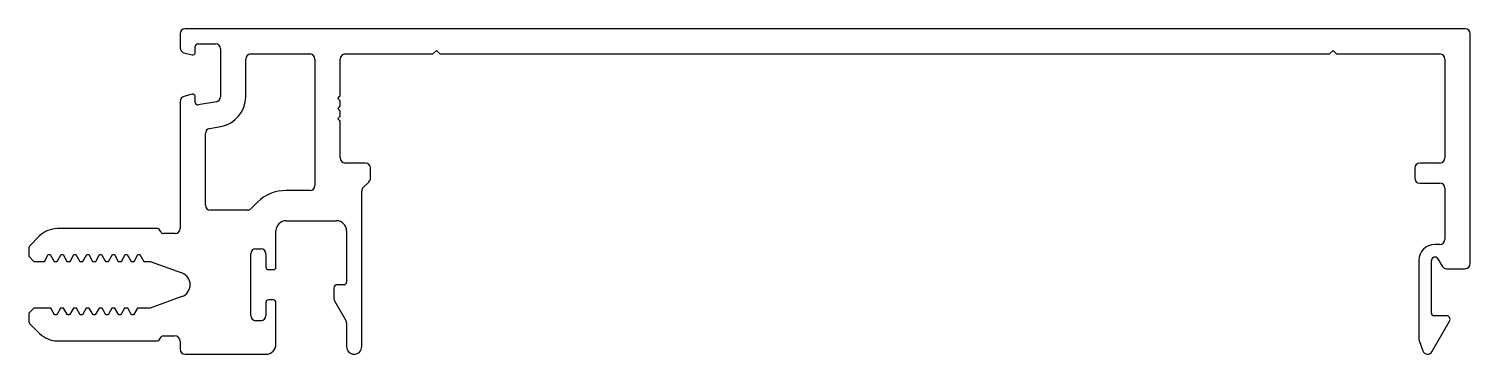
# Model space of a CAD drawing. Extents: x 13 to 156, y 10 to 42.
import ezdxf

# ---------------------------------------------------------------- set-up
doc = ezdxf.new("R2010")
doc.units = 0
doc.layers.get('0').update_dxf_attribs({"linetype": 'CONTINUOUS'})

msp = doc.modelspace()

# ---------------------------------------------------------------- linework, layer by layer
at = {"linetype": 'CONTINUOUS'}
for p, q in [((28.36, 41.85), (28.36, 40.46)), ((155.76, 42.35), (28.86, 42.35)), ((156.26, 19.04), (156.26, 41.85)), ((29.86, 40), (29.86, 40.6)), ((30.11, 40.85), (31.86, 40.85)), ((32.36, 40.35), (32.36, 35.6)), ((53.4, 39.85), (53.76, 40.21)), ((53.76, 40.21), (54.11, 39.85)), ((142.3, 39.85), (142.66, 40.21)), ((142.66, 40.21), (143.01, 39.85)), ((28.73, 39.97), (29.54, 39.76)), ((44.23, 36.54), (44.23, 39.35)), ((44.73, 39.85), (53.4, 39.85)), ((54.11, 39.85), (142.3, 39.85)), ((143.01, 39.85), (153.26, 39.85)), ((153.76, 39.35), (153.76, 29.53)), ((29.54, 35.85), (28.73, 35.63)), ((44.23, 35.79), (44.23, 36.54)), ((28.36, 35.15), (28.36, 22.52)), ((29.86, 35.04), (29.86, 35.61)), ((31.95, 35.11), (30.15, 34.79)), ((43.99, 35.44), (44.16, 35.62)), ((44.16, 35.26), (43.99, 35.43)), ((43.99, 34.44), (44.16, 34.62)), ((44.16, 34.26), (43.99, 34.43)), ((44.23, 34.79), (44.23, 35.09)), ((43.99, 33.44), (44.16, 33.62)), ((44.16, 33.26), (43.99, 33.43)), ((44.23, 33.79), (44.23, 34.09)), ((44.23, 32.33), (44.23, 33.09)), ((44.23, 29.53), (44.23, 32.33)), ((46.73, 29.03), (44.73, 29.03)), ((153.26, 29.03), (151.26, 29.03)), ((46.5, 26.59), (47.09, 27.17)), ((47.23, 27.53), (47.23, 28.53)), ((150.76, 28.53), (150.76, 27.53)), ((46.36, 10.8), (46.36, 26.24)), ((151.26, 27.03), (153.26, 27.03)), ((153.76, 26.53), (153.76, 21.45)), ((38.86, 23.3), (43.86, 23.3)), ((14.43, 21.79), (13.43, 20.79)), ((26.11, 22.52), (16.2, 22.52)), ((26.47, 22.15), (26.33, 22.4)), ((27.86, 22.02), (26.69, 22.02)), ((37.86, 18.7), (37.86, 22.3)), ((44.86, 22.3), (44.86, 17.2)), ((13.36, 20.61), (13.36, 19.77)), ((35.36, 13.88), (35.36, 20.02)), ((35.86, 20.52), (36.36, 20.52)), ((36.86, 20.02), (36.86, 18.7)), ((153.26, 20.95), (152.76, 20.95)), ((13.36, 19.77), (13.86, 19.27)), ((13.86, 19.27), (14.91, 19.27)), ((14.91, 19.27), (15.29, 19.94)), ((15.29, 19.94), (15.49, 19.94)), ((15.49, 19.94), (15.87, 19.27)), ((15.87, 19.27), (16.18, 19.27)), ((16.18, 19.27), (16.56, 19.94)), ((16.56, 19.94), (16.76, 19.94)), ((16.76, 19.94), (17.14, 19.27)), ((17.14, 19.27), (17.45, 19.27)), ((17.45, 19.27), (17.83, 19.94)), ((17.83, 19.94), (18.03, 19.94)), ((18.03, 19.94), (18.41, 19.27)), ((18.41, 19.27), (18.72, 19.27)), ((18.72, 19.27), (19.1, 19.94)), ((19.1, 19.94), (19.3, 19.94)), ((19.3, 19.94), (19.68, 19.27)), ((19.68, 19.27), (19.99, 19.27)), ((19.99, 19.27), (20.37, 19.94)), ((20.37, 19.94), (20.57, 19.94)), ((20.57, 19.94), (20.95, 19.27)), ((20.95, 19.27), (21.26, 19.27)), ((21.26, 19.27), (21.64, 19.94)), ((21.64, 19.94), (21.84, 19.94)), ((21.84, 19.94), (22.22, 19.27)), ((22.22, 19.27), (22.53, 19.27)), ((22.53, 19.27), (22.91, 19.94)), ((22.91, 19.94), (23.11, 19.94)), ((23.11, 19.94), (23.49, 19.27)), ((23.49, 19.27), (23.8, 19.27)), ((23.8, 19.27), (24.18, 19.94)), ((24.18, 19.94), (24.38, 19.94)), ((24.38, 19.94), (24.76, 19.27)), ((24.76, 19.27), (25.39, 19.27)), ((25.39, 19.27), (28.54, 18.13)), ((151.16, 19.35), (151.16, 11.58)), ((152.41, 14.11), (152.41, 19.35)), ((153.06, 19.52), (153.49, 18.79)), ((37.11, 18.45), (37.61, 18.45)), ((153.92, 18.54), (155.76, 18.54)), ((28.54, 15.78), (25.39, 14.63)), ((43.61, 16.6), (43.61, 15.59)), ((44.61, 16.95), (43.96, 16.95)), ((13.86, 14.63), (13.36, 14.13)), ((15.54, 14.63), (13.86, 14.63)), ((15.92, 13.97), (15.54, 14.63)), ((16.51, 14.63), (16.13, 13.97)), ((16.81, 14.63), (16.51, 14.63)), ((17.19, 13.97), (16.81, 14.63)), ((17.78, 14.63), (17.4, 13.97)), ((18.08, 14.63), (17.78, 14.63)), ((18.46, 13.97), (18.08, 14.63)), ((19.05, 14.63), (18.67, 13.97)), ((19.35, 14.63), (19.05, 14.63)), ((19.73, 13.97), (19.35, 14.63)), ((20.32, 14.63), (19.94, 13.97)), ((20.62, 14.63), (20.32, 14.63)), ((21, 13.97), (20.62, 14.63)), ((21.59, 14.63), (21.21, 13.97)), ((21.89, 14.63), (21.59, 14.63)), ((22.27, 13.97), (21.89, 14.63)), ((22.86, 14.63), (22.48, 13.97)), ((23.16, 14.63), (22.86, 14.63)), ((23.54, 13.97), (23.16, 14.63)), ((24.13, 14.63), (23.75, 13.97)), ((25.39, 14.63), (24.13, 14.63)), ((36.86, 15.2), (36.86, 13.88)), ((37.61, 15.45), (37.11, 15.45)), ((37.86, 11.05), (37.86, 15.2)), ((43.68, 15.34), (44.79, 13.4)), ((13.36, 14.13), (13.36, 13.29)), ((13.43, 13.11), (14.43, 12.11)), ((16.13, 13.97), (15.92, 13.97)), ((17.4, 13.97), (17.19, 13.97)), ((18.67, 13.97), (18.46, 13.97)), ((19.94, 13.97), (19.73, 13.97)), ((21.21, 13.97), (21, 13.97)), ((22.48, 13.97), (22.27, 13.97)), ((23.75, 13.97), (23.54, 13.97)), ((36.36, 13.38), (35.86, 13.38)), ((44.86, 13.15), (44.86, 10.8)), ((152.47, 10.3), (154.22, 13.34)), ((153.92, 13.86), (152.66, 13.86)), ((26.33, 11.51), (26.47, 11.76)), ((26.69, 11.88), (27.81, 11.88)), ((16.2, 11.38), (26.11, 11.38)), ((28.36, 11.33), (28.36, 10.55)), ((28.86, 10.05), (36.86, 10.05)), ((151.19, 11.41), (151.56, 10.38))]:
    msp.add_line(p, q, dxfattribs=at)
for p, q in [((34.86, 35.6), (34.86, 39.35)), ((35.36, 39.85), (41.23, 39.85)), ((41.73, 39.35), (41.73, 26.8)), ((30.86, 24.85), (30.86, 31.96)), ((31.27, 32.45), (32.38, 32.64)), ((41.23, 26.3), (38.86, 26.3)), ((35.04, 24.35), (31.36, 24.35)), ((36.03, 25.13), (35.4, 24.5))]:
    msp.add_line(p, q)
for centre, radius, start, end in [((28.86, 41.85), 0.5, 90, 180), ((155.76, 41.85), 0.5, 360, 90), ((28.86, 40.46), 0.5, 180, 255), ((30.11, 40.6), 0.25, 90, 180), ((31.86, 40.35), 0.5, 0, 90), ((29.61, 40), 0.25, 255, 360), ((44.73, 39.35), 0.5, 90, 180), ((153.26, 39.35), 0.5, 360, 90), ((29.61, 35.61), 0.25, 0, 105), ((43.98, 35.79), 0.25, 315, 360), ((28.86, 35.15), 0.5, 105, 180), ((30.11, 35.04), 0.25, 180, 280), ((31.86, 35.6), 0.5, 280, 360), ((43.99, 35.44), 0.008, 135, 225), ((43.99, 34.44), 0.008, 135, 225), ((43.98, 35.09), 0.25, 0, 45), ((43.98, 34.79), 0.25, 315, 360), ((43.99, 33.44), 0.008, 135, 225), ((43.98, 34.09), 0.25, 360, 45), ((43.98, 33.79), 0.25, 315, 360), ((43.98, 33.09), 0.25, 0, 45), ((44.73, 29.53), 0.5, 180, 270), ((46.73, 28.53), 0.5, 360, 90), ((151.26, 28.53), 0.5, 90, 180), ((153.26, 29.53), 0.5, 270, 360), ((46.73, 27.53), 0.5, 315, 360), ((151.26, 27.53), 0.5, 180, 270), ((46.86, 26.24), 0.5, 135, 180), ((153.26, 26.53), 0.5, 360, 90), ((38.86, 22.3), 1, 90, 180), ((43.86, 22.3), 1, 0, 90), ((16.2, 20.02), 2.5, 90, 135), ((26.11, 22.27), 0.25, 30, 90), ((26.69, 22.27), 0.25, 210, 270), ((27.86, 22.52), 0.5, 270, 0), ((153.26, 21.45), 0.5, 270, 360), ((13.61, 20.61), 0.25, 135, 180), ((35.86, 20.02), 0.5, 90, 180), ((36.36, 20.02), 0.5, 0, 90), ((152.76, 19.35), 1.6, 90, 179.9949), ((37.11, 18.7), 0.25, 180, 270), ((37.61, 18.7), 0.25, 270, 0), ((152.76, 19.35), 0.35, 30, 180), ((153.92, 19.04), 0.5, 210, 270), ((155.76, 19.04), 0.5, 270, 0), ((28.11, 16.95), 1.25, 290, 70), ((44.61, 17.2), 0.25, 270, 360), ((43.96, 16.6), 0.35, 90, 180), ((37.11, 15.2), 0.25, 90, 180), ((37.61, 15.2), 0.25, 0, 90), ((44.11, 15.59), 0.5, 180, 210), ((13.61, 13.29), 0.25, 180, 225), ((35.86, 13.88), 0.5, 180, 270), ((36.36, 13.88), 0.5, 270, 360), ((44.36, 13.15), 0.5, 360, 30), ((152.66, 14.11), 0.25, 180, 270), ((153.92, 13.51), 0.35, 330, 90), ((16.2, 13.88), 2.5, 225, 270), ((26.11, 11.63), 0.25, 270, 330), ((26.69, 11.63), 0.25, 90, 150), ((27.81, 11.33), 0.55, 0, 90), ((151.66, 11.58), 0.5, 179.9949, 200), ((28.86, 10.55), 0.5, 180, 270), ((36.86, 11.05), 1, 270, 0), ((45.61, 10.8), 0.75, 180, 0), ((152.03, 10.55), 0.5, 200, 270), ((152.03, 10.55), 0.5, 270, 330)]:
    msp.add_arc(centre, radius, start, end, dxfattribs=at)
for centre, radius, start, end in [((35.36, 39.35), 0.5, 90, 180), ((41.23, 39.35), 0.5, 360, 90), ((31.86, 35.6), 3, 280, 360), ((31.36, 31.96), 0.5, 100, 180), ((38.86, 22.3), 4, 90, 135), ((41.23, 26.8), 0.5, 270, 0), ((31.36, 24.85), 0.5, 180, 270), ((35.04, 24.85), 0.5, 270, 315)]:
    msp.add_arc(centre, radius, start, end)

doc.saveas('drawing.dxf')
